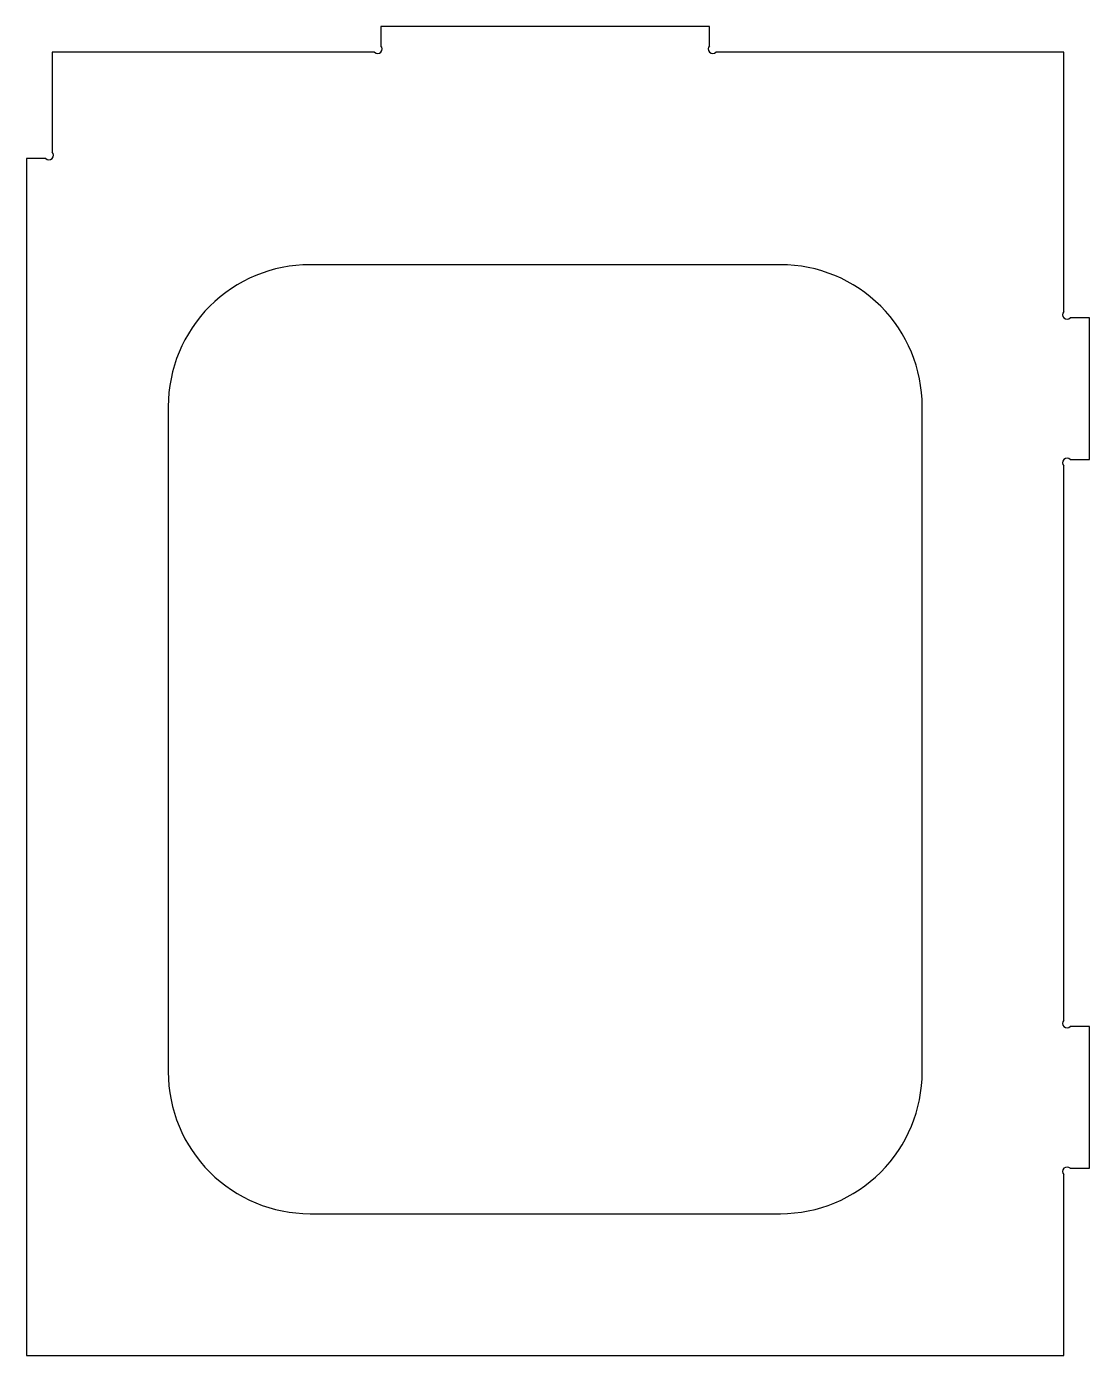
# Model space of a CAD drawing. Header units: inches. Extents: x -30 to 0, y -36.8 to 0.7.
import ezdxf

# ---------------------------------------------------------------- set-up
doc = ezdxf.new("R2010")
doc.units = ezdxf.units.IN
doc.layers.get('0').update_dxf_attribs({"linetype": 'CONTINUOUS'})

msp = doc.modelspace()

# ---------------------------------------------------------------- linework, layer by layer
for p, q in [((-10.72, 0.72), (-20, 0.72)), ((-20, 0.72), (-20, 0.177)), ((-10.72, 0.177), (-10.72, 0.72)), ((-0.72, 0), (-10.543, 0)), ((-0.72, -7.323), (-0.72, 0)), ((-20.177, 0), (-29.28, 0)), ((-29.28, 0), (-29.28, -2.823)), ((-29.457, -3), (-30, -3)), ((-30, -3), (-30, -36.78)), ((0, -7.5), (-0.543, -7.5)), ((0, -11.5), (0, -7.5)), ((-0.543, -11.5), (0, -11.5)), ((-0.72, -27.323), (-0.72, -11.677)), ((0, -27.5), (-0.543, -27.5)), ((0, -31.5), (0, -27.5)), ((-0.543, -31.5), (0, -31.5)), ((-0.72, -36.78), (-0.72, -31.677)), ((-30, -36.78), (-0.72, -36.78))]:
    msp.add_line(p, q)
msp.add_lwpolyline([(-22, -32.78), (-8.72, -32.78, 0.414214), (-4.72, -28.78), (-4.72, -10, 0.414214), (-8.72, -6), (-22, -6, 0.414214), (-26, -10), (-26, -28.78, 0.414214)], format="xyb", close=True)
for centre, start, end in [((-20.088, 0.088), -135, 45), ((-10.632, 0.088), 135, 315), ((-29.368, -2.912), -135, 45), ((-0.632, -7.412), 135, 315), ((-0.632, -11.588), 45, 225), ((-0.632, -27.412), 135, 315), ((-0.632, -31.588), 45, 225)]:
    msp.add_arc(centre, 0.125, start, end)

doc.saveas('drawing.dxf')
